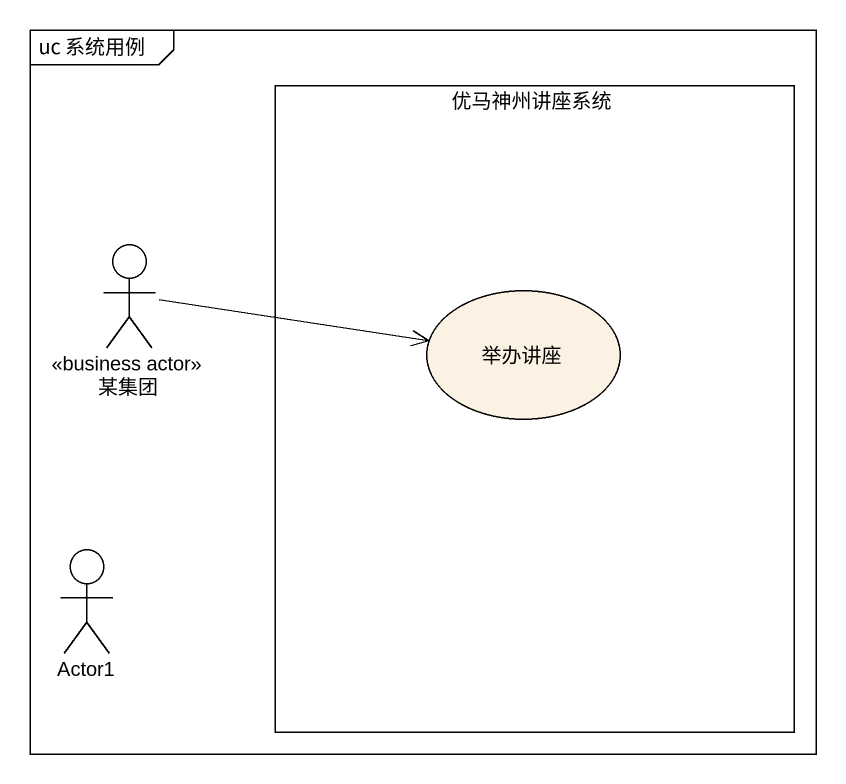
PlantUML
@startuml
mainframe uc 系统用例
rectangle 优马神州讲座系统 {
  usecase 举办讲座
}
actor 某集团 <<business actor>>
actor Actor1
某集团 -right-> 举办讲座
@enduml
